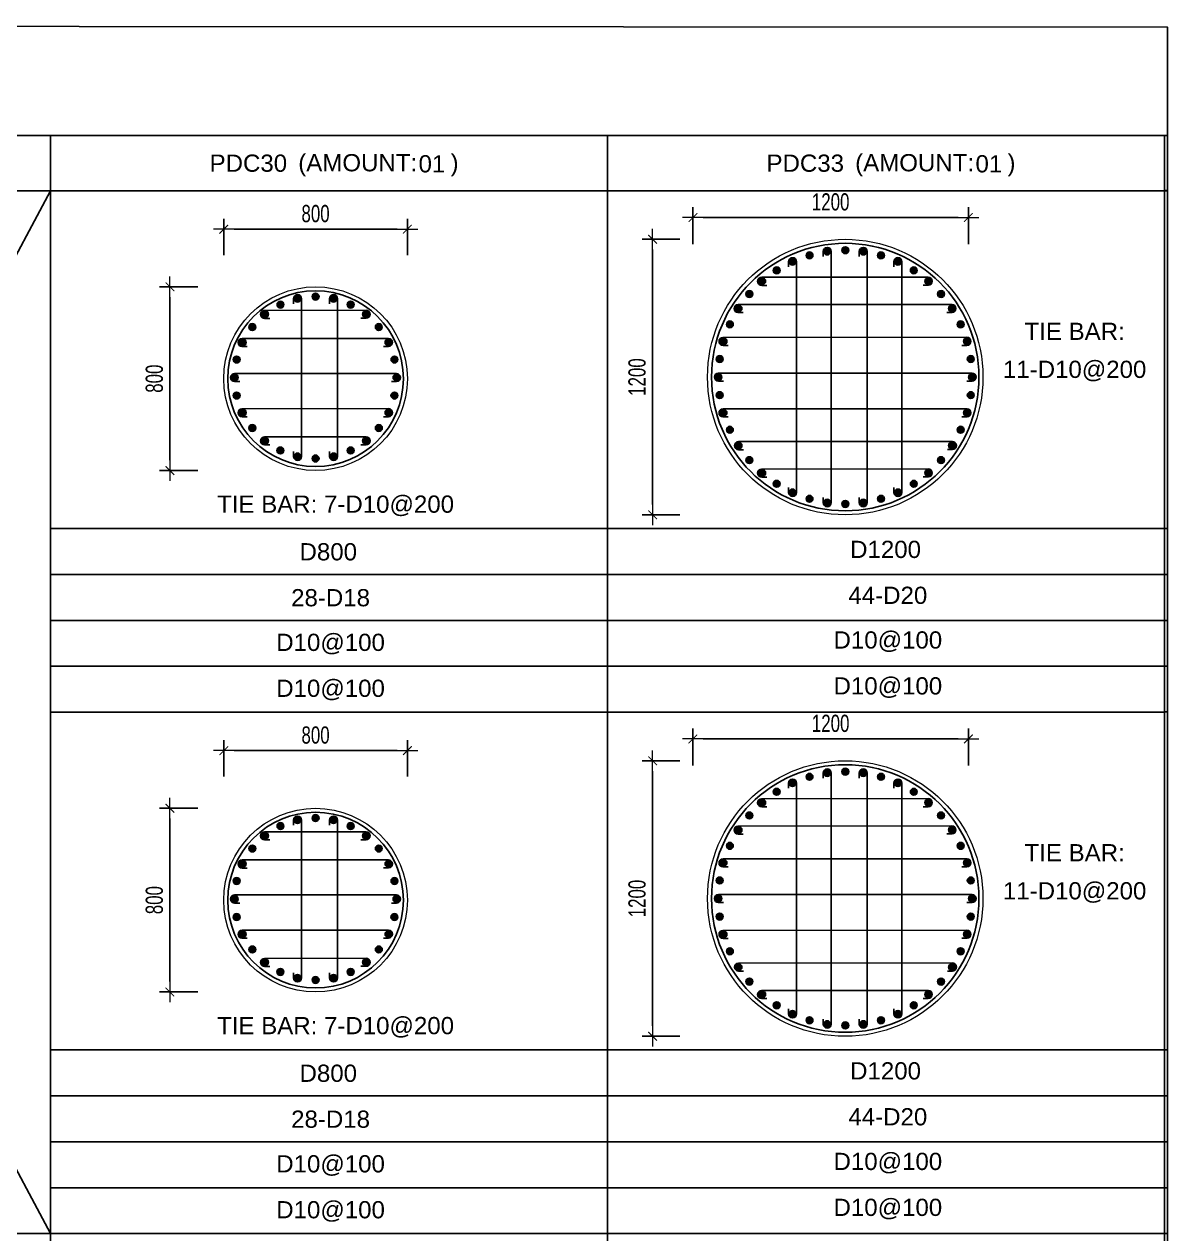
# Model space of a CAD drawing. Header units: millimetres. Extents: x 49323 to 538172, y -39336 to 181761.
# Drawn here: x 278487 to 283469, y 101621 to 106889 of the extents above; entities that cross this region are included whole.
import ezdxf
from ezdxf.enums import TextEntityAlignment as Align

# ---------------------------------------------------------------- set-up
doc = ezdxf.new("R2010")
doc.units = ezdxf.units.MM
doc.linetypes.add('CENTER2', pattern=[1.125, 0.75, -0.125, 0.125, -0.125])
doc.layers.get('Defpoints').update_dxf_attribs({"color": 151, "lineweight": 9})
for name, color, linetype in [('2', 2, 'Continuous'), ('A-ANNO-LEAD', 4, 'Continuous'), ('CEN', 1, 'CENTER2'), ('STL', 3, 'Continuous'), ('TIT1', 3, 'Continuous')]:
    doc.layers.add(name, color=color, linetype=linetype)
doc.layers.add('NDC_S_CONTINUOUS', color=3, linetype='Continuous', lineweight=20)
doc.layers.add('NDC_S_DIM', color=1, linetype='Continuous', lineweight=15)
doc.styles.add('NDC_ARIAL', font='arial.ttf', dxfattribs={"width": 0.85})
doc.styles.add('NDC_DIM', font='', dxfattribs={"width": 0.75})
doc.styles.get('NDC_DIM').set_extended_font_data('Dotum')
doc.dimstyles.new('NDC_dim_30', dxfattribs={"dimscale": 30, "dimtxt": 2.5, "dimasz": 1.5, "dimexe": 1.5, "dimexo": 2.5, "dimgap": 1, "dimtad": 1, "dimdec": 0, "dimzin": 0, "dimdsep": 46, "dimtxsty": 'NDC_DIM', "dimblk": 'DIMMARK', "dimcen": 0.09, "dimdle": 1.2, "dimclrd": 1, "dimclre": 1, "dimclrt": 3, "dimadec": 0, "dimazin": 0, "dimtfac": 1, "dimtdec": 0, "dimtix": 1, "dimtofl": 0, "dimtmove": 0, "dimatfit": 3, "dimfxl": 8, "dimfxlon": 1, "dimtolj": 1, "dimtzin": 0, "dimarcsym": 0})

# ---------------------------------------------------------------- blocks, each defined once
blk = doc.blocks.new('DÁDAS')
at = {"layer": 'TIT1', "color": 2, "style": 'NDC_ARIAL'}
blk.add_text('(AMOUNT:     )', height=75, dxfattribs=at).set_placement((-42061.2, 55767.2), align=Align.MIDDLE)
blk = doc.blocks.new('DIMMARK')
at = {"layer": 'NDC_S_DIM', "color": 1}
blk.add_line((-1.5, 0), (1, 0), dxfattribs=at)
at = {"layer": 'NDC_S_DIM', "color": 2, "const_width": 0.1}
blk.add_lwpolyline([(-0.42, -0.42), (0.42, 0.42)], dxfattribs=at)
blk = doc.blocks.new('*D1556')
at = {"layer": 'Defpoints', "color": 0, "ltscale": 40, "transparency": 16777216}
for p in [(280156.6, 103725.1), (279356.6, 103536.9), (280156.6, 103536.9)]:
    blk.add_point(p, dxfattribs=at)
at = {"layer": 'NDC_S_DIM', "color": 1, "lineweight": -2, "ltscale": 40, "transparency": 16777216}
for p, q in [((279356.6, 103611.9), (279356.6, 103770.1)), ((280156.6, 103611.9), (280156.6, 103770.1)), ((279401.6, 103725.1), (280111.6, 103725.1))]:
    blk.add_line(p, q, dxfattribs=at)
at = {"layer": 'NDC_S_DIM', "color": 1, "lineweight": -2, "ltscale": 40, "transparency": 16777216, "xscale": 45, "yscale": 45, "zscale": 45, "rotation": 180}
blk.add_blockref('DIMMARK', (279356.6, 103725.1), dxfattribs=at)
at = {"layer": 'NDC_S_DIM', "color": 1, "lineweight": -2, "ltscale": 40, "transparency": 16777216, "xscale": 45, "yscale": 45, "zscale": 45}
blk.add_blockref('DIMMARK', (280156.6, 103725.1), dxfattribs=at)
at = {"layer": 'NDC_S_DIM', "color": 3, "ltscale": 40, "transparency": 16777216, "insert": (279756.6, 103792.7), "char_height": 75, "attachment_point": 5, "style": 'NDC_DIM'}
blk.add_mtext('\\A1;800', dxfattribs=at)
blk = doc.blocks.new('*D1557')
at = {"layer": 'Defpoints', "color": 0, "ltscale": 40, "transparency": 16777216}
for p in [(279319.4, 103474.1), (279122.1, 102674.1), (279319.4, 102674.1)]:
    blk.add_point(p, dxfattribs=at)
at = {"layer": 'NDC_S_DIM', "color": 1, "lineweight": -2, "ltscale": 40, "transparency": 16777216}
for p, q in [((279244.4, 103474.1), (279077.1, 103474.1)), ((279122.1, 103429.1), (279122.1, 102719.1)), ((279244.4, 102674.1), (279077.1, 102674.1))]:
    blk.add_line(p, q, dxfattribs=at)
at = {"layer": 'NDC_S_DIM', "color": 1, "lineweight": -2, "ltscale": 40, "transparency": 16777216, "xscale": 45, "yscale": 45, "zscale": 45}
for p, rotation in [((279122.1, 103474.1), 90), ((279122.1, 102674.1), 270)]:
    blk.add_blockref('DIMMARK', p, dxfattribs=dict(at, rotation=rotation))
at = {"layer": 'NDC_S_DIM', "color": 3, "ltscale": 40, "transparency": 16777216, "insert": (279054.5, 103074.1), "char_height": 75, "attachment_point": 5, "rotation": 90, "style": 'NDC_DIM'}
blk.add_mtext('\\A1;800', dxfattribs=at)
blk = doc.blocks.new('8')
at = {"layer": '2'}
blk.add_hatch(color=256, dxfattribs=at).paths.add_polyline_path([(20, 0, 0.386127), (1.9, 19.9), (-1.9, 19.9, 0.386127), (-20, 0, 1)])
blk.add_circle((0, 0), 20, dxfattribs=at)
blk = doc.blocks.new('5')
at = {"layer": 'CEN', "rotation": 180}
blk.add_blockref('8', (0, 0), dxfattribs=at)
blk = doc.blocks.new('*U1129')
at = {"layer": 'STL', "xscale": -0.75, "yscale": 0.75, "zscale": 0.75, "rotation": 292.5000000000001}
blk.add_blockref('5', (0, 0), dxfattribs=at)
blk = doc.blocks.new('*U1128')
at = {"layer": 'NDC_S_DIM', "color": 0, "linetype": 'ByBlock', "lineweight": -2, "transparency": 16777216}
for p, rotation in [((-25527, 37966), 282.8571428571415), ((-25448.4, 37973.7), 269.9999999999987), ((-25370.1, 37963.8), 257.1428571428559), ((-25601.8, 37941), 295.7142857142843), ((-25296, 37936.7), 244.2857142857131), ((-25669.3, 37900), 308.571428571427), ((-25229.7, 37893.7), 231.4285714285703), ((-25725.9, 37844.9), 321.4285714285699), ((-25174.7, 37837.1), 218.5714285714274), ((-25768.8, 37778.7), 334.2857142857127), ((-25133.6, 37769.7), 205.7142857142847), ((-25796, 37704.6), 347.1428571428555), ((-25108.6, 37694.8), 192.8571428571419), ((-25100.9, 37616.2), 180), ((-25798.2, 37547.7), 12.8571428571428), ((-25110.9, 37537.9), 167.1428571428563), ((-25773.2, 37472.8), 25.71428571428561), ((-25138, 37463.8), 154.2857142857135), ((-25732.1, 37405.4), 38.57142857142841), ((-25180.9, 37397.6), 141.4285714285707), ((-25677.1, 37348.8), 51.42857142857117), ((-25237.5, 37342.5), 128.5714285714279), ((-25610.9, 37305.8), 64.28571428571395), ((-25536.7, 37278.7), 77.14285714285676), ((-25379.8, 37276.5), 102.8571428571423), ((-25305, 37301.5), 115.7142857142852), ((-25458.4, 37268.7), 89.99999999999955)]:
    blk.add_blockref('*U1129', p, dxfattribs=dict(at, rotation=rotation))
blk.add_blockref('*U1129', (-25805.9, 37626.2), dxfattribs=at)
blk = doc.blocks.new('*D1560')
at = {"layer": 'Defpoints', "color": 0, "ltscale": 40, "transparency": 16777216}
for p in [(280156.6, 105996.1), (279356.6, 105807.9), (280156.6, 105807.9)]:
    blk.add_point(p, dxfattribs=at)
at = {"layer": 'NDC_S_DIM', "color": 1, "lineweight": -2, "ltscale": 40, "transparency": 16777216}
for p, q in [((279356.6, 105882.9), (279356.6, 106041.1)), ((279401.6, 105996.1), (280111.6, 105996.1)), ((280156.6, 105882.9), (280156.6, 106041.1))]:
    blk.add_line(p, q, dxfattribs=at)
at = {"layer": 'NDC_S_DIM', "color": 1, "lineweight": -2, "ltscale": 40, "transparency": 16777216, "xscale": 45, "yscale": 45, "zscale": 45, "rotation": 180}
blk.add_blockref('DIMMARK', (279356.6, 105996.1), dxfattribs=at)
at = {"layer": 'NDC_S_DIM', "color": 1, "lineweight": -2, "ltscale": 40, "transparency": 16777216, "xscale": 45, "yscale": 45, "zscale": 45}
blk.add_blockref('DIMMARK', (280156.6, 105996.1), dxfattribs=at)
at = {"layer": 'NDC_S_DIM', "color": 3, "ltscale": 40, "transparency": 16777216, "insert": (279756.6, 106063.7), "char_height": 75, "attachment_point": 5, "style": 'NDC_DIM'}
blk.add_mtext('\\A1;800', dxfattribs=at)
blk = doc.blocks.new('*D1561')
at = {"layer": 'Defpoints', "color": 0, "ltscale": 40, "transparency": 16777216}
for p in [(279319.4, 105745.1), (279122.1, 104945.1), (279319.4, 104945.1)]:
    blk.add_point(p, dxfattribs=at)
at = {"layer": 'NDC_S_DIM', "color": 1, "lineweight": -2, "ltscale": 40, "transparency": 16777216}
for p, q in [((279244.4, 105745.1), (279077.1, 105745.1)), ((279122.1, 105700.1), (279122.1, 104990.1)), ((279244.4, 104945.1), (279077.1, 104945.1))]:
    blk.add_line(p, q, dxfattribs=at)
at = {"layer": 'NDC_S_DIM', "color": 1, "lineweight": -2, "ltscale": 40, "transparency": 16777216, "xscale": 45, "yscale": 45, "zscale": 45}
for p, rotation in [((279122.1, 105745.1), 90), ((279122.1, 104945.1), 270)]:
    blk.add_blockref('DIMMARK', p, dxfattribs=dict(at, rotation=rotation))
at = {"layer": 'NDC_S_DIM', "color": 3, "ltscale": 40, "transparency": 16777216, "insert": (279054.5, 105345.1), "char_height": 75, "attachment_point": 5, "rotation": 90, "style": 'NDC_DIM'}
blk.add_mtext('\\A1;800', dxfattribs=at)
blk = doc.blocks.new('*U1158')
at = {"layer": 'STL', "xscale": -0.75, "yscale": 0.75, "zscale": 0.75, "rotation": 292.5000000000001}
blk.add_blockref('5', (0, 0), dxfattribs=at)
blk = doc.blocks.new('*U1157')
at = {"layer": 'NDC_S_DIM', "color": 0, "linetype": 'ByBlock', "lineweight": -2, "transparency": 16777216}
for p, rotation in [((-25527, 37966), 282.8571428571415), ((-25448.4, 37973.7), 269.9999999999987), ((-25370.1, 37963.8), 257.1428571428559), ((-25601.8, 37941), 295.7142857142843), ((-25296, 37936.7), 244.2857142857131), ((-25669.3, 37900), 308.571428571427), ((-25229.7, 37893.7), 231.4285714285703), ((-25725.9, 37844.9), 321.4285714285699), ((-25174.7, 37837.1), 218.5714285714274), ((-25768.8, 37778.7), 334.2857142857127), ((-25133.6, 37769.7), 205.7142857142847), ((-25796, 37704.6), 347.1428571428555), ((-25108.6, 37694.8), 192.8571428571419), ((-25100.9, 37616.2), 180), ((-25798.2, 37547.7), 12.8571428571428), ((-25110.9, 37537.9), 167.1428571428563), ((-25773.2, 37472.8), 25.71428571428561), ((-25138, 37463.8), 154.2857142857135), ((-25732.1, 37405.4), 38.57142857142841), ((-25180.9, 37397.6), 141.4285714285707), ((-25677.1, 37348.8), 51.42857142857117), ((-25237.5, 37342.5), 128.5714285714279), ((-25610.9, 37305.8), 64.28571428571395), ((-25536.7, 37278.7), 77.14285714285676), ((-25379.8, 37276.5), 102.8571428571423), ((-25305, 37301.5), 115.7142857142852), ((-25458.4, 37268.7), 89.99999999999955)]:
    blk.add_blockref('*U1158', p, dxfattribs=dict(at, rotation=rotation))
blk.add_blockref('*U1158', (-25805.9, 37626.2), dxfattribs=at)
blk = doc.blocks.new('*U1074')
at = {"layer": 'STL', "xscale": -0.7500000000000001, "yscale": 0.75, "zscale": 0.75, "rotation": 293.3126515942542}
blk.add_blockref('5', (0, 0), dxfattribs=at)
blk = doc.blocks.new('*U1075')
at = {"layer": 'NDC_S_DIM', "color": 0, "linetype": 'ByBlock', "lineweight": -2, "transparency": 16777216}
for p, rotation in [((-18413.1, -4974.3), 286.3636363636344), ((-18336.1, -4957.5), 278.1818181818164), ((-18257.4, -4951.9), 269.9999999999983), ((-18178.8, -4957.5), 261.8181818181801), ((-18101.8, -4974.3), 253.636363636362), ((-18487, -5001.8), 294.5454545454527), ((-18027.9, -5001.8), 245.454545454544), ((-18556.1, -5039.6), 302.7272727272709), ((-17958.7, -5039.6), 237.2727272727258), ((-18619.3, -5086.8), 310.909090909089), ((-17895.6, -5086.8), 229.0909090909076), ((-18675, -5142.6), 319.0909090909071), ((-17839.9, -5142.6), 220.9090909090893), ((-18722.2, -5205.7), 327.2727272727254), ((-17792.6, -5205.7), 212.7272727272712), ((-18760, -5274.9), 335.4545454545436), ((-17754.9, -5274.9), 204.5454545454531), ((-18787.6, -5348.7), 343.6363636363616), ((-17727.3, -5348.7), 196.3636363636349), ((-18804.3, -5425.8), 351.8181818181798), ((-17710.6, -5425.8), 188.1818181818169), ((-17704.9, -5504.4), 180), ((-18804.3, -5583), 8.181818181818157), ((-17710.6, -5583), 171.8181818181807), ((-18787.6, -5660), 16.36363636363624), ((-17727.3, -5660), 163.6363636363625), ((-18760, -5733.9), 24.54545454545443), ((-17754.9, -5733.9), 155.4545454545444), ((-18722.2, -5803.1), 32.7272727272726), ((-17792.6, -5803.1), 147.2727272727262), ((-18675, -5866.2), 40.9090909090907), ((-17839.9, -5866.2), 139.0909090909081), ((-18619.3, -5921.9), 49.09090909090886), ((-17895.6, -5921.9), 130.90909090909), ((-18556.1, -5969.2), 57.27272727272701), ((-17958.7, -5969.2), 122.7272727272719), ((-18487, -6007), 65.45454545454513), ((-18027.9, -6007), 114.5454545454538), ((-18413.1, -6034.5), 73.63636363636319), ((-18336.1, -6051.3), 81.81818181818127), ((-18257.4, -6056.9), 89.99999999999942), ((-18178.8, -6051.3), 98.18181818181758), ((-18101.8, -6034.5), 106.3636363636357)]:
    blk.add_blockref('*U1074', p, dxfattribs=dict(at, rotation=rotation))
blk.add_blockref('*U1074', (-18809.9, -5504.4), dxfattribs=at)
blk = doc.blocks.new('*D1650')
at = {"layer": 'Defpoints', "color": 0, "ltscale": 40, "transparency": 16777216}
for p in [(282600.5, 103776), (281400.5, 103585.4), (282600.5, 103585.4)]:
    blk.add_point(p, dxfattribs=at)
at = {"layer": 'NDC_S_DIM', "color": 1, "lineweight": -2, "ltscale": 40, "transparency": 16777216}
for p, q in [((281400.5, 103660.4), (281400.5, 103821)), ((282600.5, 103660.4), (282600.5, 103821)), ((281445.5, 103776), (282555.5, 103776))]:
    blk.add_line(p, q, dxfattribs=at)
at = {"layer": 'NDC_S_DIM', "color": 1, "lineweight": -2, "ltscale": 40, "transparency": 16777216, "xscale": 45, "yscale": 45, "zscale": 45, "rotation": 180}
blk.add_blockref('DIMMARK', (281400.5, 103776), dxfattribs=at)
at = {"layer": 'NDC_S_DIM', "color": 1, "lineweight": -2, "ltscale": 40, "transparency": 16777216, "xscale": 45, "yscale": 45, "zscale": 45}
blk.add_blockref('DIMMARK', (282600.5, 103776), dxfattribs=at)
at = {"layer": 'NDC_S_DIM', "color": 3, "ltscale": 40, "transparency": 16777216, "insert": (282000.5, 103843.6), "char_height": 75, "attachment_point": 5, "style": 'NDC_DIM'}
blk.add_mtext('\\A1;1200', dxfattribs=at)
blk = doc.blocks.new('*D1651')
at = {"layer": 'Defpoints', "color": 0, "ltscale": 40, "transparency": 16777216}
for p in [(281418, 103681.1), (281224.9, 102481.1), (281418, 102481.1)]:
    blk.add_point(p, dxfattribs=at)
at = {"layer": 'NDC_S_DIM', "color": 1, "lineweight": -2, "ltscale": 40, "transparency": 16777216}
for p, q in [((281343, 103681.1), (281179.9, 103681.1)), ((281224.9, 103636.1), (281224.9, 102526.1)), ((281343, 102481.1), (281179.9, 102481.1))]:
    blk.add_line(p, q, dxfattribs=at)
at = {"layer": 'NDC_S_DIM', "color": 1, "lineweight": -2, "ltscale": 40, "transparency": 16777216, "xscale": 45, "yscale": 45, "zscale": 45}
for p, rotation in [((281224.9, 103681.1), 90), ((281224.9, 102481.1), 270)]:
    blk.add_blockref('DIMMARK', p, dxfattribs=dict(at, rotation=rotation))
at = {"layer": 'NDC_S_DIM', "color": 3, "ltscale": 40, "transparency": 16777216, "insert": (281157.3, 103081.1), "char_height": 75, "attachment_point": 5, "rotation": 90, "style": 'NDC_DIM'}
blk.add_mtext('\\A1;1200', dxfattribs=at)
blk = doc.blocks.new('*U1082')
at = {"layer": 'STL', "xscale": -0.7500000000000001, "yscale": 0.75, "zscale": 0.75, "rotation": 293.3126515942542}
blk.add_blockref('5', (0, 0), dxfattribs=at)
blk = doc.blocks.new('*U1083')
at = {"layer": 'NDC_S_DIM', "color": 0, "linetype": 'ByBlock', "lineweight": -2, "transparency": 16777216}
for p, rotation in [((-18413.1, -4974.3), 286.3636363636344), ((-18336.1, -4957.5), 278.1818181818164), ((-18257.4, -4951.9), 269.9999999999983), ((-18178.8, -4957.5), 261.8181818181801), ((-18101.8, -4974.3), 253.636363636362), ((-18487, -5001.8), 294.5454545454527), ((-18027.9, -5001.8), 245.454545454544), ((-18556.1, -5039.6), 302.7272727272709), ((-17958.7, -5039.6), 237.2727272727258), ((-18619.3, -5086.8), 310.909090909089), ((-17895.6, -5086.8), 229.0909090909076), ((-18675, -5142.6), 319.0909090909071), ((-17839.9, -5142.6), 220.9090909090893), ((-18722.2, -5205.7), 327.2727272727254), ((-17792.6, -5205.7), 212.7272727272712), ((-18760, -5274.9), 335.4545454545436), ((-17754.9, -5274.9), 204.5454545454531), ((-18787.6, -5348.7), 343.6363636363616), ((-17727.3, -5348.7), 196.3636363636349), ((-18804.3, -5425.8), 351.8181818181798), ((-17710.6, -5425.8), 188.1818181818169), ((-17704.9, -5504.4), 180), ((-18804.3, -5583), 8.181818181818157), ((-17710.6, -5583), 171.8181818181807), ((-18787.6, -5660), 16.36363636363624), ((-17727.3, -5660), 163.6363636363625), ((-18760, -5733.9), 24.54545454545443), ((-17754.9, -5733.9), 155.4545454545444), ((-18722.2, -5803.1), 32.7272727272726), ((-17792.6, -5803.1), 147.2727272727262), ((-18675, -5866.2), 40.9090909090907), ((-17839.9, -5866.2), 139.0909090909081), ((-18619.3, -5921.9), 49.09090909090886), ((-17895.6, -5921.9), 130.90909090909), ((-18556.1, -5969.2), 57.27272727272701), ((-17958.7, -5969.2), 122.7272727272719), ((-18487, -6007), 65.45454545454513), ((-18027.9, -6007), 114.5454545454538), ((-18413.1, -6034.5), 73.63636363636319), ((-18336.1, -6051.3), 81.81818181818127), ((-18257.4, -6056.9), 89.99999999999942), ((-18178.8, -6051.3), 98.18181818181758), ((-18101.8, -6034.5), 106.3636363636357)]:
    blk.add_blockref('*U1082', p, dxfattribs=dict(at, rotation=rotation))
blk.add_blockref('*U1082', (-18809.9, -5504.4), dxfattribs=at)
blk = doc.blocks.new('*D1652')
at = {"layer": 'Defpoints', "color": 0, "ltscale": 40, "transparency": 16777216}
for p in [(282600.5, 106047), (281400.5, 105856.4), (282600.5, 105856.4)]:
    blk.add_point(p, dxfattribs=at)
at = {"layer": 'NDC_S_DIM', "color": 1, "lineweight": -2, "ltscale": 40, "transparency": 16777216}
for p, q in [((281400.5, 105931.4), (281400.5, 106092)), ((281445.5, 106047), (282555.5, 106047)), ((282600.5, 105931.4), (282600.5, 106092))]:
    blk.add_line(p, q, dxfattribs=at)
at = {"layer": 'NDC_S_DIM', "color": 1, "lineweight": -2, "ltscale": 40, "transparency": 16777216, "xscale": 45, "yscale": 45, "zscale": 45, "rotation": 180}
blk.add_blockref('DIMMARK', (281400.5, 106047), dxfattribs=at)
at = {"layer": 'NDC_S_DIM', "color": 1, "lineweight": -2, "ltscale": 40, "transparency": 16777216, "xscale": 45, "yscale": 45, "zscale": 45}
blk.add_blockref('DIMMARK', (282600.5, 106047), dxfattribs=at)
at = {"layer": 'NDC_S_DIM', "color": 3, "ltscale": 40, "transparency": 16777216, "insert": (282000.5, 106114.6), "char_height": 75, "attachment_point": 5, "style": 'NDC_DIM'}
blk.add_mtext('\\A1;1200', dxfattribs=at)
blk = doc.blocks.new('*D1653')
at = {"layer": 'Defpoints', "color": 0, "ltscale": 40, "transparency": 16777216}
for p in [(281418, 105952.1), (281224.9, 104752.1), (281418, 104752.1)]:
    blk.add_point(p, dxfattribs=at)
at = {"layer": 'NDC_S_DIM', "color": 1, "lineweight": -2, "ltscale": 40, "transparency": 16777216}
for p, q in [((281343, 105952.1), (281179.9, 105952.1)), ((281224.9, 105907.1), (281224.9, 104797.1)), ((281343, 104752.1), (281179.9, 104752.1))]:
    blk.add_line(p, q, dxfattribs=at)
at = {"layer": 'NDC_S_DIM', "color": 1, "lineweight": -2, "ltscale": 40, "transparency": 16777216, "xscale": 45, "yscale": 45, "zscale": 45}
for p, rotation in [((281224.9, 105952.1), 90), ((281224.9, 104752.1), 270)]:
    blk.add_blockref('DIMMARK', p, dxfattribs=dict(at, rotation=rotation))
at = {"layer": 'NDC_S_DIM', "color": 3, "ltscale": 40, "transparency": 16777216, "insert": (281157.3, 105352.1), "char_height": 75, "attachment_point": 5, "rotation": 90, "style": 'NDC_DIM'}
blk.add_mtext('\\A1;1200', dxfattribs=at)

msp = doc.modelspace()

# ---------------------------------------------------------------- linework, layer by layer
at = {"layer": '2', "elevation": 0}
for points in [[(281967.9, 105876.8), (281967.9, 105899, -1), (282002.9, 105899), (282002.9, 104805.2, -1), (281967.9, 104805.2), (281967.9, 104827.3)], [(282125.1, 105876.8), (282125.1, 105899, -1), (282160.2, 105899), (282160.2, 104805.2, -1), (282125.1, 104805.2), (282125.1, 104827.3)], [(281817, 105832.5), (281817, 105854.6, -1), (281852, 105854.6), (281852, 104849.5, -1), (281817, 104849.5), (281817, 104871.6)], [(282276, 105832.5), (282276, 105854.6, -1), (282311.1, 105854.6), (282311.1, 104849.5, -1), (282276, 104849.5), (282276, 104871.6)], [(281722.2, 105751.6), (281700, 105751.6, -1), (281700, 105786.7), (282425.8, 105787.1, -1), (282425.8, 105752.1), (282403.7, 105752.1)], [(279660.6, 105671.6), (279660.6, 105693.8, -1), (279695.7, 105693.8), (279695.7, 105006.4, -1), (279660.6, 105006.4), (279660.6, 105028.5)], [(279817.5, 105671.6), (279817.5, 105693.8, -1), (279852.6, 105693.8), (279852.6, 105006.4, -1), (279817.5, 105006.4), (279817.5, 105028.5)], [(279556.8, 105607.7), (279534.6, 105607.7, -1), (279534.6, 105642.7), (279976.4, 105643.2, -1), (279976.4, 105608.2), (279954.3, 105608.2)], [(281619.2, 105632.8), (281597.1, 105632.8, -1), (281597.1, 105667.8), (282528.8, 105668.3, -1), (282528.8, 105633.3), (282506.7, 105633.3)], [(279458.9, 105485), (279436.8, 105485, -1), (279436.8, 105520), (280074.2, 105520.5, -1), (280074.2, 105485.5), (280052.1, 105485.5)], [(281553.9, 105489.7), (281531.7, 105489.7, -1), (281531.7, 105524.8), (282594.1, 105525.2, -1), (282594.1, 105490.2), (282572, 105490.2)], [(279426.2, 105332.5), (279404.1, 105332.5, -1), (279404.1, 105367.6), (280109.1, 105367.6, -1), (280109.1, 105332.5), (280086.9, 105332.5)], [(281533.7, 105334.6), (281511.5, 105334.6, -1), (281511.5, 105369.6), (282616.5, 105369.6, -1), (282616.5, 105334.6), (282594.4, 105334.6)], [(279458.9, 105179.1), (279436.8, 105179.1, -1), (279436.8, 105214.1), (280074.2, 105214.6, -1), (280074.2, 105179.6), (280052.1, 105179.6)], [(281553.9, 105178.4), (281531.7, 105178.4, -1), (281531.7, 105213.5), (282594.1, 105213.9, -1), (282594.1, 105178.9), (282572, 105178.9)], [(279556.8, 105056.4), (279534.6, 105056.4, -1), (279534.6, 105091.5), (279976.4, 105091.9, -1), (279976.4, 105056.9), (279954.3, 105056.9)], [(281621.4, 105035.9), (281599.2, 105035.9, -1), (281599.2, 105070.9), (282531, 105071.4, -1), (282531, 105036.3), (282508.9, 105036.3)], [(281722.2, 104916.5), (281700, 104916.5, -1), (281700, 104951.6), (282425.8, 104952, -1), (282425.8, 104917), (282403.7, 104917)], [(281967.9, 103605.8), (281967.9, 103628, -1), (282002.9, 103628), (282002.9, 102534.2, -1), (281967.9, 102534.2), (281967.9, 102556.3)], [(282125.1, 103605.8), (282125.1, 103628, -1), (282160.2, 103628), (282160.2, 102534.2, -1), (282125.1, 102534.2), (282125.1, 102556.3)], [(281817, 103561.5), (281817, 103583.6, -1), (281852, 103583.6), (281852, 102578.5, -1), (281817, 102578.5), (281817, 102600.6)], [(282276, 103561.5), (282276, 103583.6, -1), (282311.1, 103583.6), (282311.1, 102578.5, -1), (282276, 102578.5), (282276, 102600.6)], [(281722.2, 103480.6), (281700, 103480.6, -1), (281700, 103515.7), (282425.8, 103516.1, -1), (282425.8, 103481.1), (282403.7, 103481.1)], [(279660.6, 103400.6), (279660.6, 103422.8, -1), (279695.7, 103422.8), (279695.7, 102735.4, -1), (279660.6, 102735.4), (279660.6, 102757.5)], [(279817.5, 103400.6), (279817.5, 103422.8, -1), (279852.6, 103422.8), (279852.6, 102735.4, -1), (279817.5, 102735.4), (279817.5, 102757.5)], [(279556.8, 103336.7), (279534.6, 103336.7, -1), (279534.6, 103371.7), (279976.4, 103372.2, -1), (279976.4, 103337.2), (279954.3, 103337.2)], [(281619.2, 103361.8), (281597.1, 103361.8, -1), (281597.1, 103396.8), (282528.8, 103397.3, -1), (282528.8, 103362.3), (282506.7, 103362.3)], [(281553.9, 103218.7), (281531.7, 103218.7, -1), (281531.7, 103253.8), (282594.1, 103254.2, -1), (282594.1, 103219.2), (282572, 103219.2)], [(279458.9, 103214), (279436.8, 103214, -1), (279436.8, 103249), (280074.2, 103249.5, -1), (280074.2, 103214.5), (280052.1, 103214.5)], [(279426.2, 103061.5), (279404.1, 103061.5, -1), (279404.1, 103096.6), (280109.1, 103096.6, -1), (280109.1, 103061.5), (280086.9, 103061.5)], [(281533.7, 103063.6), (281511.5, 103063.6, -1), (281511.5, 103098.6), (282616.5, 103098.6, -1), (282616.5, 103063.6), (282594.4, 103063.6)], [(279458.9, 102908.1), (279436.8, 102908.1, -1), (279436.8, 102943.1), (280074.2, 102943.6, -1), (280074.2, 102908.6), (280052.1, 102908.6)], [(281553.9, 102907.4), (281531.7, 102907.4, -1), (281531.7, 102942.5), (282594.1, 102942.9, -1), (282594.1, 102907.9), (282572, 102907.9)], [(279556.8, 102785.4), (279534.6, 102785.4, -1), (279534.6, 102820.5), (279976.4, 102820.9, -1), (279976.4, 102785.9), (279954.3, 102785.9)], [(281621.4, 102764.9), (281599.2, 102764.9, -1), (281599.2, 102799.9), (282531, 102800.4, -1), (282531, 102765.3), (282508.9, 102765.3)], [(281722.2, 102645.5), (281700, 102645.5, -1), (281700, 102680.6), (282425.8, 102681, -1), (282425.8, 102646), (282403.7, 102646)]]:
    msp.add_lwpolyline(points, format="xyb", dxfattribs=at)
at = {"layer": '2', "lineweight": -2, "ltscale": 1000}
for centre, radius in [((282064, 105352.1), 582.5), ((279756.6, 105345.1), 382.5), ((282064, 103081.1), 582.5), ((279756.6, 103074.1), 382.5)]:
    msp.add_circle(centre, radius, dxfattribs=at)
at = {"layer": 'A-ANNO-LEAD'}
msp.add_lwpolyline([(262133.7, 90268.9), (283468.6, 90255.8), (283468.6, 106875.8), (262133.7, 106888.9)], close=True, dxfattribs=at)
at = {"layer": 'NDC_S_CONTINUOUS', "ltscale": 70}
for centre, radius in [((282064, 105352.1), 600), ((279756.6, 105345.1), 400), ((282064, 103081.1), 600), ((279756.6, 103074.1), 400)]:
    msp.add_circle(centre, radius, dxfattribs=at)
at = {"layer": 'TIT1', "color": 2}
msp.add_line((262133.8, 106403.7), (283468.8, 106403.7), dxfattribs=at)
at = {"layer": 'TIT1'}
for p, q in [((278602, 106403.7), (278602, 90268.9)), ((281028.1, 106403.7), (281028.1, 90268.9)), ((283454.2, 106403.7), (283454.2, 90268.9)), ((283454.2, 106403.7), (283454.2, 90268.9)), ((262133.8, 106163.7), (283468.8, 106163.7)), ((283467.9, 106165.1), (283454.2, 106165.1)), ((283454.2, 103892.6), (278602, 103892.6)), ((283467.9, 103894.1), (283454.2, 103894.1)), ((283454.2, 101621.6), (262132.9, 101621.6)), ((283467.9, 101621.6), (283454.2, 101621.6))]:
    msp.add_line(p, q, dxfattribs=at)
at = {"layer": 'TIT1', "color": 8}
for p, q in [((276175.9, 101621.6), (278602, 106163.7)), ((276175.9, 106163.7), (278602, 101621.6)), ((283454.2, 104692.6), (278602, 104692.6)), ((283469.3, 104692.6), (283454.2, 104692.6)), ((283454.2, 104492.6), (278602, 104492.6)), ((283469.3, 104492.6), (283454.2, 104492.6)), ((283454.2, 104292.6), (278602, 104292.6)), ((283469.3, 104292.6), (283454.2, 104292.6)), ((283454.2, 104092.6), (278602, 104092.6)), ((283469.3, 104092.6), (283454.2, 104092.6)), ((283454.2, 102421.6), (278602, 102421.6)), ((283467.9, 102421.6), (283454.2, 102421.6)), ((283454.2, 102221.6), (278602, 102221.6)), ((283467.9, 102221.6), (283454.2, 102221.6)), ((283454.2, 102021.6), (278602, 102021.6)), ((283467.9, 102021.6), (283454.2, 102021.6)), ((283454.2, 101821.6), (278602, 101821.6)), ((283467.9, 101821.6), (283454.2, 101821.6))]:
    msp.add_line(p, q, dxfattribs=at)

# ---------------------------------------------------------------- block references
at = {"layer": 'NDC_S_DIM'}
for name, p in [('DÁDAS', (322091.6, 50509.2)), ('DÁDAS', (324517.7, 50509.2)), ('*U1083', (300321.5, 110856.5)), ('*U1075', (300321.5, 108585.5))]:
    msp.add_blockref(name, p, dxfattribs=at)
at = {"layer": 'NDC_S_DIM', "rotation": 0.8126515942541631}
for name, p in [('*U1157', (305741, 68093.6)), ('*U1128', (305741, 65822.6))]:
    msp.add_blockref(name, p, dxfattribs=at)

# ---------------------------------------------------------------- texts
at = {"layer": 'TIT1', "color": 2, "style": 'NDC_ARIAL'}
for s, p in [('PDC30', (279463.8, 106283.7)), ('01', (280263.6, 106281)), ('PDC33', (281889.9, 106283.7)), ('01', (282689.7, 106281))]:
    msp.add_text(s, height=75, dxfattribs=at).set_placement(p, align=Align.MIDDLE)
at = {"layer": 'TIT1', "style": 'NDC_ARIAL'}
for s, p in [('TIE BAR:', (283063.4, 105551.5)), ('11-D10@200', (283063.4, 105380.3)), ('TIE BAR: 7-D10@200', (279843.8, 104793.2)), ('D800', (279812, 104591.3)), ('D1200', (282239.7, 104601.7)), ('28-D18', (279822, 104391.3)), ('44-D20', (282249.7, 104401.7)), ('D10@100', (279822, 104191.3)), ('D10@100', (282249.7, 104201.7)), ('D10@100', (282249.7, 104001.7)), ('D10@100', (279822, 103991.3)), ('TIE BAR:', (283063.4, 103280.5)), ('11-D10@200', (283063.4, 103109.3)), ('TIE BAR: 7-D10@200', (279843.8, 102522.2)), ('D800', (279812, 102320.3)), ('D1200', (282239.7, 102330.7)), ('28-D18', (279822, 102120.3)), ('44-D20', (282249.7, 102130.7)), ('D10@100', (279822, 101920.3)), ('D10@100', (282249.7, 101930.7)), ('D10@100', (282249.7, 101730.7)), ('D10@100', (279822, 101720.3))]:
    msp.add_text(s, height=75, dxfattribs=at).set_placement(p, align=Align.MIDDLE)

# ---------------------------------------------------------------- dimensions: what is measured, and where the dimension line sits
at = {"layer": 'NDC_S_DIM', "ltscale": 40}
for base, p1, p2, picture, middle in [((282600.5, 106047), (281400.5, 105856.4), (282600.5, 105856.4), '*D1652', (282000.5, 106114.6)), ((280156.6, 105996.1), (279356.6, 105807.9), (280156.6, 105807.9), '*D1560', (279756.6, 106063.7)), ((282600.5, 103776), (281400.5, 103585.4), (282600.5, 103585.4), '*D1650', (282000.5, 103843.6)), ((280156.6, 103725.1), (279356.6, 103536.9), (280156.6, 103536.9), '*D1556', (279756.6, 103792.7))]:
    dim = msp.add_linear_dim(base=base, p1=p1, p2=p2, dimstyle='NDC_dim_30', dxfattribs=at)
    dim.commit()
    dim.dimension.update_dxf_attribs({"geometry": picture, "text_midpoint": middle})
for base, p1, p2, picture, middle in [((281224.9, 104752.1), (281418, 105952.1), (281418, 104752.1), '*D1653', (281157.3, 105352.1)), ((279122.1, 104945.1), (279319.4, 105745.1), (279319.4, 104945.1), '*D1561', (279054.5, 105345.1)), ((281224.9, 102481.1), (281418, 103681.1), (281418, 102481.1), '*D1651', (281157.3, 103081.1)), ((279122.1, 102674.1), (279319.4, 103474.1), (279319.4, 102674.1), '*D1557', (279054.5, 103074.1))]:
    dim = msp.add_linear_dim(base=base, p1=p1, p2=p2, angle=90, dimstyle='NDC_dim_30', dxfattribs=at)
    dim.commit()
    dim.dimension.update_dxf_attribs({"geometry": picture, "text_midpoint": middle})

doc.saveas('drawing.dxf')
